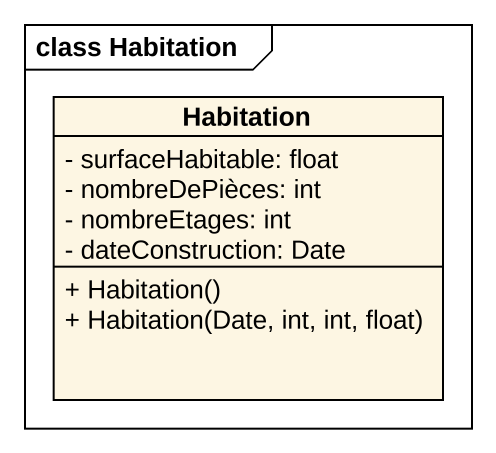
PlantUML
@startuml
mainframe class Habitation
hide circle
hide empty members
skinparam classAttributeIconSize 0
class Habitation {
  - surfaceHabitable: float
  - nombreDePièces: int
  - nombreEtages: int
  - dateConstruction: Date
  + Habitation()
  + Habitation(Date, int, int, float)
}
@enduml
